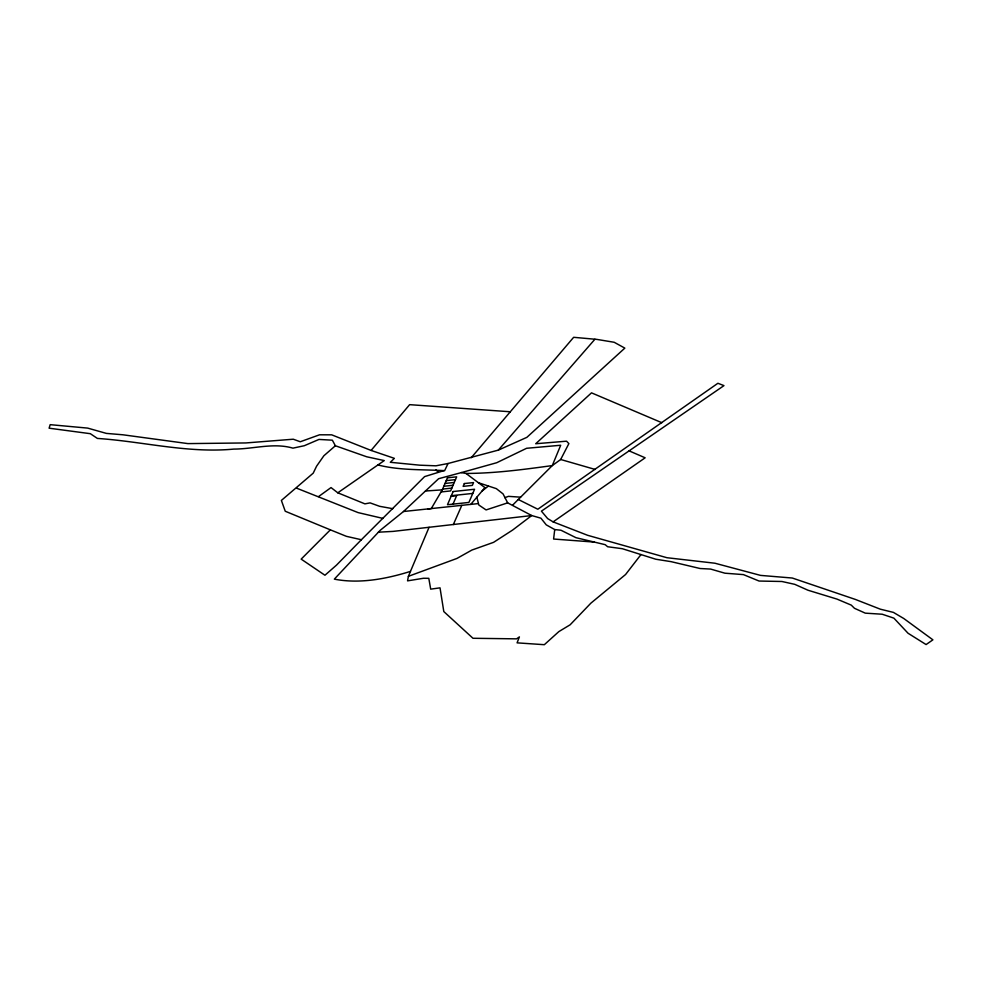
<?xml version="1.0" encoding="UTF-8"?>
<svg xmlns="http://www.w3.org/2000/svg" width="982" height="982" viewBox="0 0 982 982"><rect width="100%" height="100%" fill="white"/><g stroke="black" fill="none" stroke-linecap="round" stroke-linejoin="round"><path stroke-width="1.47" d="M478.394 482.714L496.364 488.655L503.079 493.934L507.669 502.858L531.716 515.55L540.922 518.189L546.25 524.854L554.72 529.58L553.602 539.032L594.294 542.076M429.06 527.322L408.389 576.324L407.555 580.865L423.402 578.275L428.803 578.324L430.693 589.151L440.022 587.85L443.803 611.565L472.968 638.275L516.569 638.852L519.404 636.888L517.072 642.854L544.335 644.695L558.856 631.598L570.149 624.785L590.857 603.181L625.559 574.531L640.988 554.572M453.009 504.134L456.642 495.677L451.119 496.266M453.328 524.56L461.822 505.349M471.188 457.759L573.648 337.305L596.725 339.379L614.192 342.276L624.834 348.119L526.855 437.358L498.316 450.124L448.062 463.504L444.625 470.66C422.432 469.359 399.76 470.538 377.91 464.952L337.796 492.804L331.032 487.575L318.585 496.561M512.702 505.067L552.289 465.578L560.673 459.49L568.873 443.606L566.54 441.188L535.706 443.741L591.508 392.849L661.794 422.69M377.91 464.952L384.257 460.583L366.703 456.777L335.378 445.754L332.346 440.182L318.966 439.433L304.297 445.718L292.943 448.148C273.597 442.477 253.466 449.069 233.79 449.093C187.734 453.475 142.991 441.483 97.39 438.426L90.332 433.688L49.1 428.189L50.18 424.666L87.668 428.103L106.375 433.393L122.946 434.793L187.93 443.606L245.905 442.943L293.274 439.212L300.283 441.753L319.543 434.805L331.695 434.83L371.086 450.431L409.629 404.658L510.309 411.765M470.734 504.404L484.948 487.624L466.02 473.447L461.344 472.6L438.635 478.7L403.504 511.512L380.144 530.366L334.322 579.135C359.473 584.069 386.208 578.95 410.464 571.389M498.316 450.124L594.92 339.232M361.376 539.732L336.495 565.129L324.944 575.243L301.167 559.126L330.357 529.838L346.401 536.332L361.376 539.732L424.592 476.614L444.036 470.599M330.357 529.838L285.246 511.241L281.38 500.427L313.221 473.152L316.572 466.217L323.864 455.771L335.378 445.754M482.088 491.012L488.312 486.127M518.3 499.494L537.829 509.228L717.903 383.275L723.979 385.619L541.426 511.156L547.649 518.582L553.112 521.872L587.592 535.288L666.938 557.715L714.945 563.226L760.547 575.391L792.314 578.03L855.334 599.413L880.338 609.184L893.411 612.387L903.759 618.5L932.9 639.834L926.087 644.56L908.043 633.243L893.89 618.144L882.217 614.229L865.277 613.149L854.475 608.3L851.284 605.133L836.946 599.081L808.002 590.231L794.757 584.339L781.918 581.491L759.049 581.037L743.448 574.617L724.9 573.193L710.612 569.069L700.105 568.517L671.148 561.667L655.78 559.224L622.306 548.705L607.637 546.741L605.194 544.679L575.955 537.682L560.943 530.219L554.72 529.58M553.112 521.872L645.149 457.796L629.106 450.873M408.389 576.324L456.912 558.451L471.925 550.043L493.59 542.334L512.604 530.071L531.716 515.55L393.046 531.397L378.414 532.195M504.797 497.69L508.467 496.352L520.62 497.174M507.669 502.858L486.078 509.928L478.835 505.006L476.847 497.187M461.344 472.6L496.732 462.718L526.61 448.283L560.697 445.251L552.289 465.578C523.602 469.531 494.842 473.373 466.02 473.447M448.062 463.504L435.959 465.812L419.756 465.186L390.333 462.289L394.371 458.349L371.086 450.431M446.233 480.628L455.452 479.646M445.03 483.451L454.249 482.469M443.815 486.274L453.033 485.292M442.6 489.085L451.818 488.115M451.364 495.701L472.784 493.418M403.504 511.512L478.32 503.594M428.066 508.934L431.27 508.59L442.268 489.858L425.452 491.012M392.775 508.688L379.617 506.307L370.091 502.882L364.899 503.864L337.796 492.804M383.103 518.447L358.074 512.592L296.503 488.128M560.673 459.49L595.215 469.457M435.922 469.727L438.156 472.195M447.448 477.804L441.397 491.908L450.615 490.926L456.667 476.835L447.448 477.804M453.144 491.54L447.485 504.723L468.905 502.44L474.564 489.257L453.144 491.54M464.339 483.549L463.123 486.372L472.342 485.39L473.557 482.579L464.339 483.549"/></g></svg>
